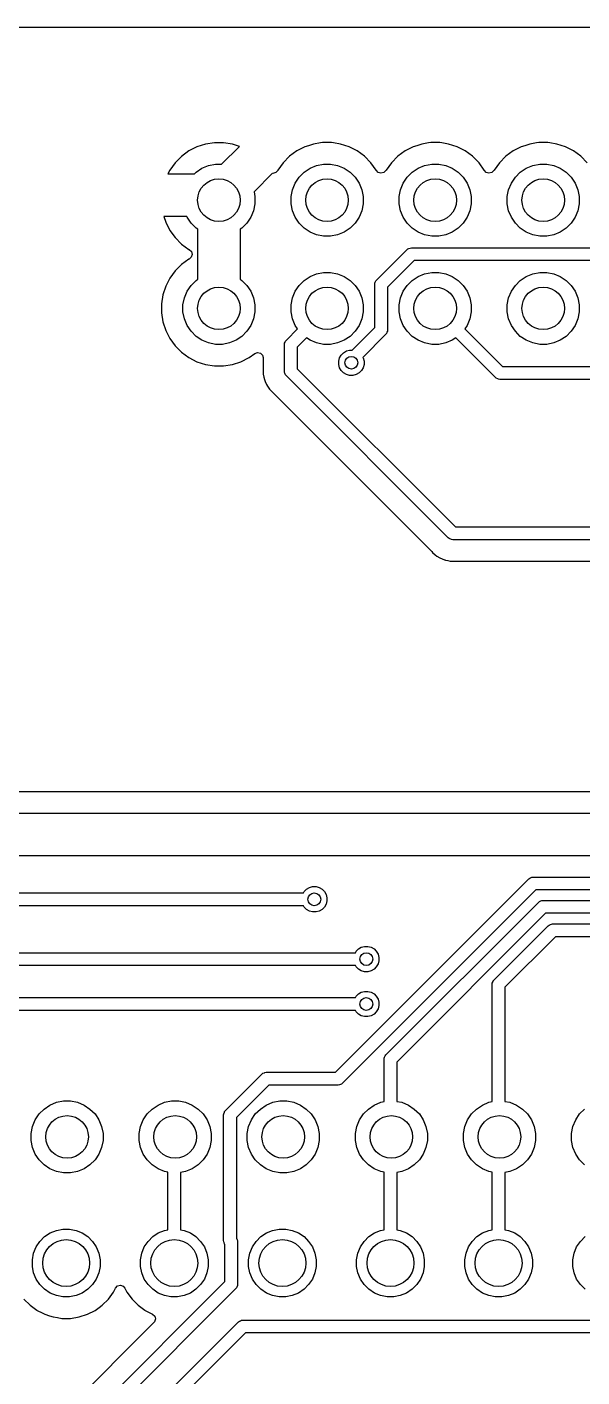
# Model space of a CAD drawing. Extents: x 4.41 to 8.11, y -5.15 to -2.23.
# Drawn here: x 5.739 to 6.252, y -3.482 to -2.234 of the extents above; entities that cross this region are included whole.
import ezdxf

# ---------------------------------------------------------------- set-up
doc = ezdxf.new("R2010")
doc.units = 0
doc.header["$MEASUREMENT"] = 0
doc.layers.add('BLACK', color=7, linetype='CONTINUOUS')

msp = doc.modelspace()

# ---------------------------------------------------------------- linework, layer by layer
at = {"layer": 'BLACK', "linetype": 'CONTINUOUS'}
for p, q in [((4.4193, -2.2336), (8.1083, -2.2336)), ((5.8957, -2.3444), (5.8883, -2.3482)), ((5.9037, -2.3419), (5.8957, -2.3444)), ((5.912, -2.3406), (5.9037, -2.3419)), ((5.9037, -2.3419), (5.9037, -2.3419)), ((5.9203, -2.3406), (5.912, -2.3406)), ((5.9185, -2.3604), (5.935, -2.3439)), ((5.9286, -2.3419), (5.9203, -2.3406)), ((5.935, -2.3439), (5.9286, -2.3419)), ((5.9957, -2.3444), (5.9883, -2.3482)), ((5.9991, -2.3433), (5.9957, -2.3444)), ((6.0037, -2.3418), (5.9991, -2.3433)), ((6.01, -2.3408), (6.0037, -2.3418)), ((6.0037, -2.3418), (6.0037, -2.3418)), ((6.012, -2.3405), (6.01, -2.3408)), ((6.0203, -2.3405), (6.012, -2.3405)), ((6.0222, -2.3408), (6.0203, -2.3405)), ((6.0286, -2.3418), (6.0222, -2.3408)), ((6.0366, -2.3444), (6.0286, -2.3418)), ((6.0286, -2.3418), (6.0286, -2.3418)), ((6.0286, -2.3418), (6.0286, -2.3418)), ((6.044, -2.3482), (6.0366, -2.3444)), ((6.0366, -2.3444), (6.0366, -2.3444)), ((6.0366, -2.3444), (6.0366, -2.3444)), ((6.0957, -2.3444), (6.0883, -2.3482)), ((6.0991, -2.3433), (6.0957, -2.3444)), ((6.1037, -2.3418), (6.0991, -2.3433)), ((6.11, -2.3408), (6.1037, -2.3418)), ((6.1037, -2.3418), (6.1037, -2.3418)), ((6.112, -2.3405), (6.11, -2.3408)), ((6.1203, -2.3405), (6.112, -2.3405)), ((6.1222, -2.3408), (6.1203, -2.3405)), ((6.1286, -2.3418), (6.1222, -2.3408)), ((6.1366, -2.3444), (6.1286, -2.3418)), ((6.1286, -2.3418), (6.1286, -2.3418)), ((6.1286, -2.3418), (6.1286, -2.3418)), ((6.144, -2.3482), (6.1366, -2.3444)), ((6.1366, -2.3444), (6.1366, -2.3444)), ((6.1366, -2.3444), (6.1366, -2.3444)), ((6.1957, -2.3444), (6.1883, -2.3482)), ((6.1991, -2.3433), (6.1957, -2.3444)), ((6.2037, -2.3418), (6.1991, -2.3433)), ((6.21, -2.3408), (6.2037, -2.3418)), ((6.2037, -2.3418), (6.2037, -2.3418)), ((6.212, -2.3405), (6.21, -2.3408)), ((6.2203, -2.3405), (6.212, -2.3405)), ((6.2222, -2.3408), (6.2203, -2.3405)), ((6.2286, -2.3418), (6.2222, -2.3408)), ((6.2366, -2.3444), (6.2286, -2.3418)), ((6.2286, -2.3418), (6.2286, -2.3418)), ((6.2286, -2.3418), (6.2286, -2.3418)), ((6.244, -2.3482), (6.2366, -2.3444)), ((6.2366, -2.3444), (6.2366, -2.3444)), ((6.2366, -2.3444), (6.2366, -2.3444)), ((5.8756, -2.3591), (5.8707, -2.3658)), ((5.8815, -2.3532), (5.8756, -2.3591)), ((5.8756, -2.3591), (5.8756, -2.3591)), ((5.8883, -2.3482), (5.8815, -2.3532)), ((5.8815, -2.3532), (5.8815, -2.3532)), ((5.9756, -2.3591), (5.9707, -2.3658)), ((5.9815, -2.3531), (5.9756, -2.3591)), ((5.9883, -2.3482), (5.9815, -2.3531)), ((6.0508, -2.3531), (6.044, -2.3482)), ((6.0567, -2.3591), (6.0508, -2.3531)), ((6.0616, -2.3658), (6.0567, -2.3591)), ((6.0756, -2.3591), (6.0707, -2.3658)), ((6.0815, -2.3531), (6.0756, -2.3591)), ((6.0883, -2.3482), (6.0815, -2.3531)), ((6.1508, -2.3531), (6.144, -2.3482)), ((6.1567, -2.3591), (6.1508, -2.3531)), ((6.1616, -2.3658), (6.1567, -2.3591)), ((6.1756, -2.3591), (6.1707, -2.3658)), ((6.1815, -2.3531), (6.1756, -2.3591)), ((6.1883, -2.3482), (6.1815, -2.3531)), ((6.2508, -2.3531), (6.244, -2.3482)), ((6.2567, -2.3591), (6.2508, -2.3531)), ((5.8707, -2.3658), (5.8689, -2.3693)), ((5.8689, -2.3693), (5.8935, -2.3693)), ((5.8935, -2.3693), (5.8949, -2.3678)), ((5.8949, -2.3678), (5.9004, -2.3642)), ((5.9004, -2.3642), (5.9064, -2.3617)), ((5.9064, -2.3617), (5.9129, -2.3604)), ((5.9129, -2.3604), (5.9185, -2.3604)), ((5.9658, -2.3688), (5.9486, -2.386)), ((5.9659, -2.3689), (5.9658, -2.3688)), ((5.9686, -2.3682), (5.9659, -2.3689)), ((5.9705, -2.3662), (5.9686, -2.3682)), ((5.9707, -2.3658), (5.9705, -2.3662)), ((5.9903, -2.3725), (5.9949, -2.3678)), ((5.9949, -2.3678), (6.0004, -2.3642)), ((6.0004, -2.3642), (6.0064, -2.3617)), ((6.0064, -2.3617), (6.0129, -2.3604)), ((6.0129, -2.3604), (6.0194, -2.3604)), ((6.0194, -2.3604), (6.0259, -2.3617)), ((6.0259, -2.3617), (6.0319, -2.3642)), ((6.0319, -2.3642), (6.0374, -2.3678)), ((6.0374, -2.3678), (6.042, -2.3725)), ((6.0618, -2.3662), (6.0616, -2.3658)), ((6.0633, -2.368), (6.0618, -2.3662)), ((6.0659, -2.3688), (6.0633, -2.368)), ((6.0686, -2.3682), (6.0659, -2.3688)), ((6.0705, -2.3662), (6.0686, -2.3682)), ((6.0707, -2.3658), (6.0705, -2.3662)), ((6.0903, -2.3725), (6.0949, -2.3678)), ((6.0949, -2.3678), (6.1004, -2.3642)), ((6.1004, -2.3642), (6.1064, -2.3617)), ((6.1064, -2.3617), (6.1129, -2.3604)), ((6.1129, -2.3604), (6.1194, -2.3604)), ((6.1194, -2.3604), (6.1259, -2.3617)), ((6.1259, -2.3617), (6.1319, -2.3642)), ((6.1319, -2.3642), (6.1374, -2.3678)), ((6.1374, -2.3678), (6.142, -2.3725)), ((6.1618, -2.3662), (6.1616, -2.3658)), ((6.1633, -2.368), (6.1618, -2.3662)), ((6.1659, -2.3688), (6.1633, -2.368)), ((6.1686, -2.3682), (6.1659, -2.3688)), ((6.1705, -2.3662), (6.1686, -2.3682)), ((6.1707, -2.3658), (6.1705, -2.3662)), ((6.1903, -2.3725), (6.1949, -2.3678)), ((6.1949, -2.3678), (6.2004, -2.3642)), ((6.2004, -2.3642), (6.2064, -2.3617)), ((6.2064, -2.3617), (6.2129, -2.3604)), ((6.2129, -2.3604), (6.2194, -2.3604)), ((6.2194, -2.3604), (6.2259, -2.3617)), ((6.2259, -2.3617), (6.2319, -2.3642)), ((6.2319, -2.3642), (6.2374, -2.3678)), ((6.2374, -2.3678), (6.242, -2.3725)), ((5.9828, -2.3904), (5.9841, -2.384)), ((5.9841, -2.384), (5.9866, -2.3779)), ((5.9866, -2.3779), (5.9903, -2.3725)), ((6.042, -2.3725), (6.0457, -2.3779)), ((6.0457, -2.3779), (6.0482, -2.384)), ((6.0482, -2.384), (6.0494, -2.3904)), ((6.0828, -2.3904), (6.0841, -2.384)), ((6.0841, -2.384), (6.0866, -2.3779)), ((6.0866, -2.3779), (6.0903, -2.3725)), ((6.142, -2.3725), (6.1457, -2.3779)), ((6.1457, -2.3779), (6.1482, -2.384)), ((6.1482, -2.384), (6.1494, -2.3904)), ((6.1828, -2.3904), (6.1841, -2.384)), ((6.1841, -2.384), (6.1866, -2.3779)), ((6.1866, -2.3779), (6.1903, -2.3725)), ((6.242, -2.3725), (6.2457, -2.3779)), ((6.2457, -2.3779), (6.2482, -2.384)), ((6.2482, -2.384), (6.2494, -2.3904)), ((5.9486, -2.386), (5.9494, -2.3904)), ((5.9494, -2.3904), (5.9494, -2.397)), ((5.9828, -2.397), (5.9828, -2.3904)), ((6.0494, -2.3904), (6.0494, -2.397)), ((6.0828, -2.397), (6.0828, -2.3904)), ((6.1494, -2.3904), (6.1494, -2.397)), ((6.1828, -2.397), (6.1828, -2.3904)), ((6.2494, -2.3904), (6.2494, -2.397)), ((5.8863, -2.4087), (5.8651, -2.4087)), ((5.8651, -2.4087), (5.8669, -2.4141)), ((5.8866, -2.4095), (5.8863, -2.4087)), ((5.9482, -2.4034), (5.9457, -2.4095)), ((5.9494, -2.397), (5.9482, -2.4034)), ((5.9841, -2.4034), (5.9828, -2.397)), ((5.9866, -2.4095), (5.9841, -2.4034)), ((6.0482, -2.4034), (6.0457, -2.4095)), ((6.0494, -2.397), (6.0482, -2.4034)), ((6.0841, -2.4034), (6.0828, -2.397)), ((6.0866, -2.4095), (6.0841, -2.4034)), ((6.1482, -2.4034), (6.1457, -2.4095)), ((6.1494, -2.397), (6.1482, -2.4034)), ((6.1841, -2.4034), (6.1828, -2.397)), ((6.1866, -2.4095), (6.1841, -2.4034)), ((6.2482, -2.4034), (6.2457, -2.4095)), ((6.2494, -2.397), (6.2482, -2.4034)), ((5.8669, -2.4141), (5.8707, -2.4216)), ((5.8903, -2.4149), (5.8866, -2.4095)), ((5.8949, -2.4196), (5.8903, -2.4149)), ((5.8965, -2.4206), (5.8949, -2.4196)), ((5.8965, -2.4668), (5.8965, -2.4206)), ((5.9374, -2.4196), (5.9358, -2.4206)), ((5.9358, -2.4206), (5.9358, -2.4668)), ((5.942, -2.4149), (5.9374, -2.4196)), ((5.9457, -2.4095), (5.942, -2.4149)), ((5.9903, -2.4149), (5.9866, -2.4095)), ((5.9949, -2.4196), (5.9903, -2.4149)), ((6.0004, -2.4232), (5.9949, -2.4196)), ((6.0374, -2.4196), (6.0319, -2.4232)), ((6.042, -2.4149), (6.0374, -2.4196)), ((6.0457, -2.4095), (6.042, -2.4149)), ((6.0903, -2.4149), (6.0866, -2.4095)), ((6.0949, -2.4196), (6.0903, -2.4149)), ((6.1004, -2.4232), (6.0949, -2.4196)), ((6.1374, -2.4196), (6.1319, -2.4232)), ((6.142, -2.4149), (6.1374, -2.4196)), ((6.1457, -2.4095), (6.142, -2.4149)), ((6.1903, -2.4149), (6.1866, -2.4095)), ((6.1949, -2.4196), (6.1903, -2.4149)), ((6.2004, -2.4232), (6.1949, -2.4196)), ((6.2374, -2.4196), (6.2319, -2.4232)), ((6.242, -2.4149), (6.2374, -2.4196)), ((6.2457, -2.4095), (6.242, -2.4149)), ((5.8707, -2.4216), (5.8756, -2.4283)), ((5.8756, -2.4283), (5.8756, -2.4283)), ((5.8756, -2.4283), (5.8815, -2.4342)), ((6.0064, -2.4257), (6.0004, -2.4232)), ((6.0129, -2.427), (6.0064, -2.4257)), ((6.0194, -2.427), (6.0129, -2.427)), ((6.0259, -2.4257), (6.0194, -2.427)), ((6.0319, -2.4232), (6.0259, -2.4257)), ((6.1064, -2.4257), (6.1004, -2.4232)), ((6.1129, -2.427), (6.1064, -2.4257)), ((6.1194, -2.427), (6.1129, -2.427)), ((6.1259, -2.4257), (6.1194, -2.427)), ((6.1319, -2.4232), (6.1259, -2.4257)), ((6.2064, -2.4257), (6.2004, -2.4232)), ((6.2129, -2.427), (6.2064, -2.4257)), ((6.2194, -2.427), (6.2129, -2.427)), ((6.2259, -2.4257), (6.2194, -2.427)), ((6.2319, -2.4232), (6.2259, -2.4257)), ((5.8815, -2.4342), (5.8815, -2.4342)), ((5.8815, -2.4342), (5.8883, -2.4392)), ((5.8883, -2.4392), (5.8887, -2.4394)), ((5.8887, -2.4394), (5.8907, -2.4412)), ((5.8904, -2.4465), (5.8887, -2.4481)), ((5.8913, -2.4439), (5.8904, -2.4465)), ((5.8907, -2.4412), (5.8913, -2.4439)), ((6.062, -2.4675), (6.09, -2.4395)), ((6.09, -2.4395), (6.0909, -2.4388)), ((6.0909, -2.4388), (6.0919, -2.4384)), ((6.0909, -2.4388), (6.0909, -2.4388)), ((6.0909, -2.4388), (6.0909, -2.4388)), ((6.0919, -2.4384), (6.093, -2.4379)), ((6.093, -2.4379), (6.0941, -2.4378)), ((6.093, -2.4379), (6.093, -2.4379)), ((6.093, -2.4379), (6.093, -2.4379)), ((6.0941, -2.4378), (6.4637, -2.4378)), ((5.8815, -2.4532), (5.8756, -2.4591)), ((5.8883, -2.4482), (5.8815, -2.4532)), ((5.8815, -2.4532), (5.8815, -2.4532)), ((5.8887, -2.4481), (5.8883, -2.4482)), ((6.0966, -2.4496), (6.072, -2.4741)), ((6.4661, -2.4496), (6.0966, -2.4496)), ((5.8707, -2.4658), (5.8669, -2.4733)), ((5.8756, -2.4591), (5.8707, -2.4658)), ((5.8756, -2.4591), (5.8756, -2.4591)), ((5.8903, -2.4725), (5.8949, -2.4678)), ((5.8949, -2.4678), (5.8965, -2.4668)), ((5.9358, -2.4668), (5.9374, -2.4678)), ((5.9374, -2.4678), (5.942, -2.4725)), ((5.9903, -2.4725), (5.9949, -2.4678)), ((5.9949, -2.4678), (6.0004, -2.4642)), ((6.0004, -2.4642), (6.0064, -2.4617)), ((6.0064, -2.4617), (6.0129, -2.4604)), ((6.0129, -2.4604), (6.0194, -2.4604)), ((6.0194, -2.4604), (6.0259, -2.4617)), ((6.0259, -2.4617), (6.0319, -2.4642)), ((6.0319, -2.4642), (6.0374, -2.4678)), ((6.0374, -2.4678), (6.042, -2.4725)), ((6.0602, -2.4717), (6.0603, -2.4705)), ((6.0603, -2.4705), (6.0607, -2.4696)), ((6.0603, -2.4705), (6.0603, -2.4705)), ((6.0603, -2.4705), (6.0603, -2.4705)), ((6.0603, -2.4705), (6.0603, -2.4705)), ((6.0607, -2.4696), (6.0612, -2.4684)), ((6.0612, -2.4684), (6.062, -2.4675)), ((6.0903, -2.4725), (6.0949, -2.4678)), ((6.0949, -2.4678), (6.1004, -2.4642)), ((6.1004, -2.4642), (6.1064, -2.4617)), ((6.1064, -2.4617), (6.1129, -2.4604)), ((6.1129, -2.4604), (6.1194, -2.4604)), ((6.1194, -2.4604), (6.1259, -2.4617)), ((6.1259, -2.4617), (6.1319, -2.4642)), ((6.1319, -2.4642), (6.1374, -2.4678)), ((6.1374, -2.4678), (6.142, -2.4725)), ((6.1903, -2.4725), (6.1949, -2.4678)), ((6.1949, -2.4678), (6.2004, -2.4642)), ((6.2004, -2.4642), (6.2064, -2.4617)), ((6.2064, -2.4617), (6.2129, -2.4604)), ((6.2129, -2.4604), (6.2194, -2.4604)), ((6.2194, -2.4604), (6.2259, -2.4617)), ((6.2259, -2.4617), (6.2319, -2.4642)), ((6.2319, -2.4642), (6.2374, -2.4678)), ((6.2374, -2.4678), (6.242, -2.4725)), ((5.8643, -2.4813), (5.863, -2.4895)), ((5.8669, -2.4733), (5.8643, -2.4813)), ((5.8643, -2.4813), (5.8643, -2.4813)), ((5.8841, -2.484), (5.8866, -2.4779)), ((5.8866, -2.4779), (5.8903, -2.4725)), ((5.942, -2.4725), (5.9457, -2.4779)), ((5.9457, -2.4779), (5.9482, -2.484)), ((5.9841, -2.484), (5.9866, -2.4779)), ((5.9866, -2.4779), (5.9903, -2.4725)), ((6.042, -2.4725), (6.0457, -2.4779)), ((6.0457, -2.4779), (6.0482, -2.484)), ((6.0602, -2.5113), (6.0602, -2.4717)), ((6.072, -2.4741), (6.072, -2.5137)), ((6.0841, -2.484), (6.0866, -2.4779)), ((6.0866, -2.4779), (6.0903, -2.4725)), ((6.142, -2.4725), (6.1457, -2.4779)), ((6.1457, -2.4779), (6.1482, -2.484)), ((6.1841, -2.484), (6.1866, -2.4779)), ((6.1866, -2.4779), (6.1903, -2.4725)), ((6.242, -2.4725), (6.2457, -2.4779)), ((6.2457, -2.4779), (6.2482, -2.484)), ((5.863, -2.4895), (5.863, -2.4979)), ((5.8828, -2.4904), (5.8841, -2.484)), ((5.8828, -2.497), (5.8828, -2.4904)), ((5.9482, -2.484), (5.9494, -2.4904)), ((5.9494, -2.4904), (5.9494, -2.497)), ((5.9828, -2.4904), (5.9841, -2.484)), ((5.9828, -2.497), (5.9828, -2.4904)), ((6.0482, -2.484), (6.0494, -2.4904)), ((6.0494, -2.4904), (6.0494, -2.497)), ((6.0828, -2.4904), (6.0841, -2.484)), ((6.0828, -2.497), (6.0828, -2.4904)), ((6.1482, -2.484), (6.1494, -2.4904)), ((6.1494, -2.4904), (6.1494, -2.497)), ((6.1828, -2.4904), (6.1841, -2.484)), ((6.1828, -2.497), (6.1828, -2.4904)), ((6.2482, -2.484), (6.2494, -2.4904)), ((6.2494, -2.4904), (6.2494, -2.497)), ((5.863, -2.4979), (5.8643, -2.5061)), ((5.8643, -2.5061), (5.8643, -2.5061)), ((5.8643, -2.5061), (5.8669, -2.5141)), ((5.8841, -2.5034), (5.8828, -2.497)), ((5.8866, -2.5095), (5.8841, -2.5034)), ((5.9482, -2.5034), (5.9457, -2.5095)), ((5.9494, -2.497), (5.9482, -2.5034)), ((5.9841, -2.5034), (5.9828, -2.497)), ((5.9866, -2.5095), (5.9841, -2.5034)), ((6.0482, -2.5034), (6.0457, -2.5095)), ((6.0494, -2.497), (6.0482, -2.5034)), ((6.0841, -2.5034), (6.0828, -2.497)), ((6.0866, -2.5095), (6.0841, -2.5034)), ((6.1482, -2.5034), (6.1457, -2.5095)), ((6.1494, -2.497), (6.1482, -2.5034)), ((6.1841, -2.5034), (6.1828, -2.497)), ((6.1866, -2.5095), (6.1841, -2.5034)), ((6.2482, -2.5034), (6.2457, -2.5095)), ((6.2494, -2.497), (6.2482, -2.5034)), ((5.8669, -2.5141), (5.8707, -2.5216)), ((5.8903, -2.5149), (5.8866, -2.5095)), ((5.8949, -2.5196), (5.8903, -2.5149)), ((5.9004, -2.5232), (5.8949, -2.5196)), ((5.9374, -2.5196), (5.9319, -2.5232)), ((5.942, -2.5149), (5.9374, -2.5196)), ((5.9457, -2.5095), (5.942, -2.5149)), ((5.9785, -2.523), (5.9888, -2.5127)), ((5.9888, -2.5127), (5.9866, -2.5095)), ((5.9971, -2.5211), (5.9886, -2.5296)), ((6.0004, -2.5232), (5.9971, -2.5211)), ((6.0374, -2.5196), (6.0319, -2.5232)), ((6.042, -2.5149), (6.0374, -2.5196)), ((6.0392, -2.5323), (6.0602, -2.5113)), ((6.0457, -2.5095), (6.042, -2.5149)), ((6.0703, -2.5179), (6.0492, -2.539)), ((6.0711, -2.517), (6.0703, -2.5179)), ((6.0715, -2.5158), (6.0711, -2.517)), ((6.0719, -2.5149), (6.0715, -2.5158)), ((6.072, -2.5137), (6.0719, -2.5149)), ((6.0719, -2.5149), (6.0719, -2.5149)), ((6.0719, -2.5149), (6.0719, -2.5149)), ((6.0719, -2.5149), (6.0719, -2.5149)), ((6.0903, -2.5149), (6.0866, -2.5095)), ((6.0949, -2.5196), (6.0903, -2.5149)), ((6.1004, -2.5232), (6.0949, -2.5196)), ((6.1351, -2.5211), (6.1319, -2.5232)), ((6.1718, -2.5577), (6.1351, -2.5211)), ((6.1457, -2.5095), (6.1435, -2.5127)), ((6.1435, -2.5127), (6.1784, -2.5476)), ((6.1903, -2.5149), (6.1866, -2.5095)), ((6.1949, -2.5196), (6.1903, -2.5149)), ((6.2004, -2.5232), (6.1949, -2.5196)), ((6.2374, -2.5196), (6.2319, -2.5232)), ((6.242, -2.5149), (6.2374, -2.5196)), ((6.2457, -2.5095), (6.242, -2.5149)), ((5.8707, -2.5216), (5.8756, -2.5283)), ((5.8756, -2.5283), (5.8756, -2.5283)), ((5.8756, -2.5283), (5.8815, -2.5342)), ((5.9064, -2.5257), (5.9004, -2.5232)), ((5.9129, -2.527), (5.9064, -2.5257)), ((5.9194, -2.527), (5.9129, -2.527)), ((5.9259, -2.5257), (5.9194, -2.527)), ((5.9319, -2.5232), (5.9259, -2.5257)), ((5.9768, -2.5272), (5.9769, -2.526)), ((5.9768, -2.552), (5.9768, -2.5272)), ((5.9769, -2.526), (5.9773, -2.525)), ((5.9773, -2.525), (5.9778, -2.5239)), ((5.9778, -2.5239), (5.9785, -2.523)), ((5.9886, -2.5296), (5.9886, -2.5495)), ((6.0064, -2.5257), (6.0004, -2.5232)), ((6.0129, -2.527), (6.0064, -2.5257)), ((6.0194, -2.527), (6.0129, -2.527)), ((6.0259, -2.5257), (6.0194, -2.527)), ((6.0319, -2.5232), (6.0259, -2.5257)), ((6.0314, -2.5347), (6.0341, -2.5331)), ((6.0341, -2.5331), (6.037, -2.5323)), ((6.037, -2.5323), (6.0392, -2.5323)), ((6.1064, -2.5257), (6.1004, -2.5232)), ((6.1129, -2.527), (6.1064, -2.5257)), ((6.1194, -2.527), (6.1129, -2.527)), ((6.1259, -2.5257), (6.1194, -2.527)), ((6.1319, -2.5232), (6.1259, -2.5257)), ((6.2064, -2.5257), (6.2004, -2.5232)), ((6.2129, -2.527), (6.2064, -2.5257)), ((6.2194, -2.527), (6.2129, -2.527)), ((6.2259, -2.5257), (6.2194, -2.527)), ((6.2319, -2.5232), (6.2259, -2.5257)), ((5.8815, -2.5342), (5.8815, -2.5342)), ((5.8815, -2.5342), (5.8883, -2.5392)), ((5.8883, -2.5392), (5.8957, -2.543)), ((5.8957, -2.543), (5.9037, -2.5455)), ((5.9037, -2.5455), (5.912, -2.5469)), ((5.9203, -2.5469), (5.9286, -2.5455)), ((5.9286, -2.5455), (5.9365, -2.543)), ((5.9286, -2.5455), (5.9286, -2.5455)), ((5.9365, -2.543), (5.944, -2.5392)), ((5.944, -2.5392), (5.9493, -2.5353)), ((5.9493, -2.5353), (5.9519, -2.5344)), ((5.9519, -2.5344), (5.9546, -2.535)), ((5.9546, -2.535), (5.9565, -2.537)), ((5.9565, -2.537), (5.9571, -2.5392)), ((5.9571, -2.5392), (5.9571, -2.5528)), ((6.0269, -2.5425), (6.0277, -2.5395)), ((6.0269, -2.5456), (6.0269, -2.5425)), ((6.0277, -2.5486), (6.0269, -2.5456)), ((6.0277, -2.5395), (6.0292, -2.5369)), ((6.0292, -2.5369), (6.0314, -2.5347)), ((6.0492, -2.539), (6.0495, -2.5395)), ((6.0495, -2.5395), (6.0503, -2.5425)), ((6.0503, -2.5456), (6.0495, -2.5486)), ((6.0503, -2.5425), (6.0503, -2.5456)), ((5.912, -2.5469), (5.9203, -2.5469)), ((5.9571, -2.5528), (5.9571, -2.5545)), ((5.9571, -2.5545), (5.9571, -2.5545)), ((5.9571, -2.5545), (5.9571, -2.5545)), ((5.9571, -2.5545), (5.9571, -2.5545)), ((5.9571, -2.5545), (5.9571, -2.5545)), ((5.9571, -2.5545), (5.9576, -2.5574)), ((5.9576, -2.5574), (5.9576, -2.5574)), ((5.9576, -2.5574), (5.9576, -2.5574)), ((5.9576, -2.5574), (5.9581, -2.5594)), ((5.9769, -2.5531), (5.9768, -2.552)), ((5.9771, -2.5536), (5.9769, -2.5531)), ((5.9769, -2.5531), (5.9769, -2.5531)), ((5.9769, -2.5531), (5.9769, -2.5531)), ((5.9769, -2.5531), (5.9769, -2.5531)), ((5.9778, -2.5552), (5.9771, -2.5536)), ((5.9785, -2.5561), (5.9778, -2.5552)), ((6.1282, -2.7059), (5.9785, -2.5561)), ((5.9886, -2.5495), (6.1348, -2.6958)), ((6.0292, -2.5512), (6.0277, -2.5486)), ((6.0314, -2.5534), (6.0292, -2.5512)), ((6.0341, -2.555), (6.0314, -2.5534)), ((6.037, -2.5558), (6.0341, -2.555)), ((6.0401, -2.5558), (6.037, -2.5558)), ((6.0431, -2.555), (6.0401, -2.5558)), ((6.0458, -2.5534), (6.0431, -2.555)), ((6.048, -2.5512), (6.0458, -2.5534)), ((6.0495, -2.5486), (6.048, -2.5512)), ((6.1727, -2.5584), (6.1718, -2.5577)), ((6.1742, -2.559), (6.1727, -2.5584)), ((6.1784, -2.5476), (6.3216, -2.5476)), ((5.9581, -2.5594), (5.9581, -2.5594)), ((5.9581, -2.5594), (5.9581, -2.5594)), ((5.9581, -2.5594), (5.9588, -2.5612)), ((5.9588, -2.5612), (5.96, -2.5641)), ((5.96, -2.5641), (5.96, -2.5641)), ((5.96, -2.5641), (5.96, -2.5641)), ((5.96, -2.5641), (5.961, -2.5656)), ((5.961, -2.5656), (5.961, -2.5657)), ((5.961, -2.5657), (5.961, -2.5657)), ((5.961, -2.5657), (5.9628, -2.5683)), ((5.9628, -2.5683), (5.9642, -2.5697)), ((5.9642, -2.5697), (5.9642, -2.5697)), ((5.9642, -2.5697), (5.9642, -2.5697)), ((5.9642, -2.5697), (6.1123, -2.7178)), ((6.1748, -2.5593), (6.1742, -2.559)), ((6.1759, -2.5594), (6.1748, -2.5593)), ((6.3192, -2.5594), (6.1759, -2.5594)), ((6.1348, -2.6958), (6.4304, -2.6958)), ((6.1291, -2.7066), (6.1282, -2.7059)), ((6.1312, -2.7075), (6.1291, -2.7066)), ((6.1291, -2.7066), (6.1291, -2.7066)), ((6.1291, -2.7066), (6.1291, -2.7066)), ((6.1324, -2.7076), (6.1312, -2.7075)), ((6.428, -2.7076), (6.1324, -2.7076)), ((6.1123, -2.7178), (6.1123, -2.7178)), ((6.1123, -2.7178), (6.1125, -2.718)), ((6.1125, -2.718), (6.1125, -2.718)), ((6.1125, -2.718), (6.1131, -2.7186)), ((6.1131, -2.7186), (6.1138, -2.7193)), ((6.1138, -2.7193), (6.1138, -2.7193)), ((6.1138, -2.7193), (6.1161, -2.7216)), ((6.1161, -2.7216), (6.1161, -2.7216)), ((6.1161, -2.7216), (6.1161, -2.7216)), ((6.1161, -2.7216), (6.1161, -2.7216)), ((6.1161, -2.7216), (6.1161, -2.7216)), ((6.1161, -2.7216), (6.1161, -2.7216)), ((6.1161, -2.7216), (6.1161, -2.7216)), ((6.1161, -2.7216), (6.1177, -2.7227)), ((6.1177, -2.7227), (6.1203, -2.7244)), ((6.1203, -2.7244), (6.1203, -2.7244)), ((6.1203, -2.7244), (6.1203, -2.7244)), ((6.1203, -2.7244), (6.1203, -2.7244)), ((6.1203, -2.7244), (6.1226, -2.7254)), ((6.1226, -2.7254), (6.1247, -2.7262)), ((6.1247, -2.7262), (6.1249, -2.7263)), ((6.1249, -2.7263), (6.1249, -2.7263)), ((6.1249, -2.7263), (6.1249, -2.7263)), ((6.1249, -2.7263), (6.1249, -2.7263)), ((6.1249, -2.7263), (6.1249, -2.7263)), ((6.1249, -2.7263), (6.125, -2.7263)), ((6.125, -2.7263), (6.1251, -2.7263)), ((6.1251, -2.7263), (6.1258, -2.7265)), ((6.1258, -2.7265), (6.1277, -2.7269)), ((6.1277, -2.7269), (6.1299, -2.7273)), ((6.1299, -2.7273), (6.1299, -2.7273)), ((6.1299, -2.7273), (6.1299, -2.7273)), ((6.1299, -2.7273), (6.1299, -2.7273)), ((6.1299, -2.7273), (6.1332, -2.7273)), ((6.1332, -2.7273), (6.1349, -2.7273)), ((6.1349, -2.7273), (6.1349, -2.7273)), ((6.1349, -2.7273), (6.4178, -2.7273)), ((6.5323, -2.9407), (5.5654, -2.9407)), ((5.4523, -2.9604), (6.5425, -2.9604)), ((6.5506, -2.9998), (5.4605, -2.9998)), ((6.2027, -3.0212), (6.2036, -3.0205)), ((6.2036, -3.0205), (6.2048, -3.02)), ((6.2048, -3.02), (6.2057, -3.0196)), ((6.2057, -3.0196), (6.2069, -3.0195)), ((6.2069, -3.0195), (6.6745, -3.0195)), ((5.9942, -3.0342), (5.995, -3.0329)), ((5.995, -3.0329), (5.9971, -3.0307)), ((5.9971, -3.0307), (5.9998, -3.0292)), ((5.9998, -3.0292), (6.0028, -3.0284)), ((6.0028, -3.0284), (6.0059, -3.0284)), ((6.0059, -3.0284), (6.0089, -3.0292)), ((6.0089, -3.0292), (6.0115, -3.0307)), ((6.0115, -3.0307), (6.0137, -3.0329)), ((6.0137, -3.0329), (6.0152, -3.0356)), ((6.0239, -3.2), (6.2027, -3.0212)), ((6.2093, -3.0313), (6.0305, -3.2101)), ((6.6769, -3.0313), (6.2093, -3.0313)), ((5.519, -3.0342), (5.9942, -3.0342)), ((6.0152, -3.0446), (6.0137, -3.0473)), ((6.0152, -3.0356), (6.016, -3.0386)), ((6.016, -3.0416), (6.0152, -3.0446)), ((6.016, -3.0386), (6.016, -3.0416)), ((6.0706, -3.184), (6.2117, -3.0429)), ((6.2117, -3.0429), (6.2126, -3.0422)), ((6.2126, -3.0422), (6.2139, -3.0416)), ((6.2139, -3.0416), (6.2147, -3.0413)), ((6.2147, -3.0413), (6.2159, -3.0412)), ((6.2159, -3.0412), (6.6835, -3.0412)), ((5.9942, -3.046), (5.5214, -3.046)), ((5.995, -3.0473), (5.9942, -3.046)), ((5.9971, -3.0495), (5.995, -3.0473)), ((5.9998, -3.051), (5.9971, -3.0495)), ((6.0028, -3.0518), (5.9998, -3.051)), ((6.0059, -3.0518), (6.0028, -3.0518)), ((6.0089, -3.051), (6.0059, -3.0518)), ((6.0115, -3.0495), (6.0089, -3.051)), ((6.0137, -3.0473), (6.0115, -3.0495)), ((6.2183, -3.053), (6.0807, -3.1906)), ((6.6859, -3.053), (6.2183, -3.053)), ((6.1706, -3.1147), (6.2206, -3.0647)), ((6.2206, -3.0647), (6.2215, -3.0639)), ((6.2215, -3.0639), (6.2228, -3.0634)), ((6.2228, -3.0634), (6.2237, -3.063)), ((6.2237, -3.063), (6.2248, -3.0629)), ((6.2248, -3.0629), (6.6925, -3.0629)), ((6.2273, -3.0747), (6.1807, -3.1213)), ((6.6949, -3.0747), (6.2273, -3.0747)), ((5.5401, -3.0895), (6.0423, -3.0895)), ((6.0423, -3.0895), (6.043, -3.0882)), ((6.043, -3.0882), (6.0452, -3.086)), ((6.0452, -3.086), (6.0478, -3.0844)), ((6.0478, -3.0844), (6.0508, -3.0836)), ((6.0508, -3.0836), (6.0539, -3.0836)), ((6.0539, -3.0836), (6.0569, -3.0844)), ((6.0569, -3.0844), (6.0596, -3.086)), ((6.0596, -3.086), (6.0617, -3.0882)), ((6.0617, -3.0882), (6.0633, -3.0908)), ((6.0633, -3.0908), (6.0641, -3.0938)), ((6.0641, -3.0938), (6.0641, -3.0969)), ((6.0423, -3.1013), (5.5425, -3.1013)), ((6.043, -3.1025), (6.0423, -3.1013)), ((6.0452, -3.1047), (6.043, -3.1025)), ((6.0478, -3.1063), (6.0452, -3.1047)), ((6.0508, -3.1071), (6.0478, -3.1063)), ((6.0539, -3.1071), (6.0508, -3.1071)), ((6.0569, -3.1063), (6.0539, -3.1071)), ((6.0596, -3.1047), (6.0569, -3.1063)), ((6.0617, -3.1025), (6.0596, -3.1047)), ((6.0633, -3.0999), (6.0617, -3.1025)), ((6.0641, -3.0969), (6.0633, -3.0999)), ((6.1689, -3.1188), (6.169, -3.1177)), ((6.1689, -3.2272), (6.1689, -3.1188)), ((6.169, -3.1177), (6.1697, -3.1161)), ((6.1697, -3.1161), (6.1699, -3.1156)), ((6.1699, -3.1156), (6.1706, -3.1147)), ((5.5442, -3.131), (6.0423, -3.131)), ((6.0423, -3.131), (6.043, -3.1297)), ((6.043, -3.1297), (6.0452, -3.1275)), ((6.0452, -3.1275), (6.0478, -3.126)), ((6.0478, -3.126), (6.0508, -3.1252)), ((6.0508, -3.1252), (6.0539, -3.1252)), ((6.0539, -3.1252), (6.0569, -3.126)), ((6.0569, -3.126), (6.0596, -3.1275)), ((6.0596, -3.1275), (6.0617, -3.1297)), ((6.0617, -3.1297), (6.0633, -3.1324)), ((6.0633, -3.1324), (6.0641, -3.1353)), ((6.1807, -3.1213), (6.1807, -3.2269)), ((6.0423, -3.1428), (5.5467, -3.1428)), ((6.043, -3.1441), (6.0423, -3.1428)), ((6.0452, -3.1462), (6.043, -3.1441)), ((6.0617, -3.1441), (6.0596, -3.1462)), ((6.0633, -3.1414), (6.0617, -3.1441)), ((6.0641, -3.1384), (6.0633, -3.1414)), ((6.0641, -3.1353), (6.0641, -3.1384)), ((6.0478, -3.1478), (6.0452, -3.1462)), ((6.0508, -3.1486), (6.0478, -3.1478)), ((6.0539, -3.1486), (6.0508, -3.1486)), ((6.0569, -3.1478), (6.0539, -3.1486)), ((6.0596, -3.1462), (6.0569, -3.1478)), ((6.0689, -3.1882), (6.069, -3.187)), ((6.0689, -3.2272), (6.0689, -3.1882)), ((6.069, -3.187), (6.0694, -3.1861)), ((6.0694, -3.1861), (6.0699, -3.1849)), ((6.0699, -3.1849), (6.0706, -3.184)), ((6.0807, -3.1906), (6.0807, -3.2269)), ((5.9222, -3.2353), (5.9557, -3.2018)), ((5.9557, -3.2018), (5.9566, -3.201)), ((5.9566, -3.201), (5.9581, -3.2004)), ((5.9581, -3.2004), (5.9587, -3.2002)), ((5.9587, -3.2002), (5.9598, -3.2)), ((5.9598, -3.2), (6.0239, -3.2)), ((5.9623, -3.2119), (5.9322, -3.2419)), ((6.0263, -3.2119), (5.9623, -3.2119)), ((6.0275, -3.2117), (6.0263, -3.2119)), ((6.0284, -3.2114), (6.0275, -3.2117)), ((6.0296, -3.2109), (6.0284, -3.2114)), ((6.0305, -3.2101), (6.0296, -3.2109)), ((5.7544, -3.234), (5.7598, -3.2303)), ((5.7598, -3.2303), (5.7659, -3.2278)), ((5.7659, -3.2278), (5.7723, -3.2265)), ((5.7723, -3.2265), (5.7789, -3.2265)), ((5.7789, -3.2265), (5.7853, -3.2278)), ((5.7853, -3.2278), (5.7914, -3.2303)), ((5.7914, -3.2303), (5.7968, -3.234)), ((5.8544, -3.234), (5.8598, -3.2303)), ((5.8598, -3.2303), (5.8659, -3.2278)), ((5.8659, -3.2278), (5.8723, -3.2265)), ((5.8723, -3.2265), (5.8789, -3.2265)), ((5.8789, -3.2265), (5.8853, -3.2278)), ((5.8853, -3.2278), (5.8914, -3.2303)), ((5.8914, -3.2303), (5.8968, -3.234)), ((5.9544, -3.234), (5.9598, -3.2303)), ((5.9598, -3.2303), (5.9659, -3.2278)), ((5.9659, -3.2278), (5.9723, -3.2265)), ((5.9723, -3.2265), (5.9789, -3.2265)), ((5.9789, -3.2265), (5.9853, -3.2278)), ((5.9853, -3.2278), (5.9914, -3.2303)), ((5.9914, -3.2303), (5.9968, -3.234)), ((6.0544, -3.234), (6.0598, -3.2303)), ((6.0598, -3.2303), (6.0659, -3.2278)), ((6.0659, -3.2278), (6.0689, -3.2272)), ((6.0807, -3.2269), (6.0853, -3.2278)), ((6.0853, -3.2278), (6.0914, -3.2303)), ((6.0914, -3.2303), (6.0968, -3.234)), ((6.1544, -3.234), (6.1598, -3.2303)), ((6.1598, -3.2303), (6.1659, -3.2278)), ((6.1659, -3.2278), (6.1689, -3.2272)), ((6.1807, -3.2269), (6.1853, -3.2278)), ((6.1853, -3.2278), (6.1914, -3.2303)), ((6.1914, -3.2303), (6.1968, -3.234)), ((5.7436, -3.2501), (5.7461, -3.2441)), ((5.7461, -3.2441), (5.7497, -3.2386)), ((5.7497, -3.2386), (5.7544, -3.234)), ((5.7968, -3.234), (5.8015, -3.2386)), ((5.8015, -3.2386), (5.8051, -3.2441)), ((5.8051, -3.2441), (5.8076, -3.2501)), ((5.8436, -3.2501), (5.8461, -3.2441)), ((5.8461, -3.2441), (5.8497, -3.2386)), ((5.8497, -3.2386), (5.8544, -3.234)), ((5.8968, -3.234), (5.9015, -3.2386)), ((5.9015, -3.2386), (5.9051, -3.2441)), ((5.9051, -3.2441), (5.9076, -3.2501)), ((5.9204, -3.2394), (5.9205, -3.2383)), ((5.9204, -3.3556), (5.9204, -3.2394)), ((5.9205, -3.2383), (5.9211, -3.237)), ((5.9211, -3.237), (5.9214, -3.2362)), ((5.9214, -3.2362), (5.9222, -3.2353)), ((5.9322, -3.2419), (5.9322, -3.3533)), ((5.9436, -3.2501), (5.9461, -3.2441)), ((5.9461, -3.2441), (5.9497, -3.2386)), ((5.9497, -3.2386), (5.9544, -3.234)), ((5.9968, -3.234), (6.0015, -3.2386)), ((6.0015, -3.2386), (6.0051, -3.2441)), ((6.0051, -3.2441), (6.0076, -3.2501)), ((6.0436, -3.2501), (6.0461, -3.2441)), ((6.0461, -3.2441), (6.0497, -3.2386)), ((6.0497, -3.2386), (6.0544, -3.234)), ((6.0968, -3.234), (6.1015, -3.2386)), ((6.1015, -3.2386), (6.1051, -3.2441)), ((6.1051, -3.2441), (6.1076, -3.2501)), ((6.1436, -3.2501), (6.1461, -3.2441)), ((6.1461, -3.2441), (6.1497, -3.2386)), ((6.1497, -3.2386), (6.1544, -3.234)), ((6.1968, -3.234), (6.2015, -3.2386)), ((6.2015, -3.2386), (6.2051, -3.2441)), ((6.2051, -3.2441), (6.2076, -3.2501)), ((6.2436, -3.2501), (6.2461, -3.2441)), ((6.2461, -3.2441), (6.2497, -3.2386)), ((6.2497, -3.2386), (6.2544, -3.234)), ((5.7423, -3.2566), (5.7436, -3.2501)), ((5.7423, -3.2631), (5.7423, -3.2566)), ((5.8076, -3.2501), (5.8089, -3.2566)), ((5.8089, -3.2566), (5.8089, -3.2631)), ((5.8423, -3.2566), (5.8436, -3.2501)), ((5.8423, -3.2631), (5.8423, -3.2566)), ((5.9076, -3.2501), (5.9089, -3.2566)), ((5.9089, -3.2566), (5.9089, -3.2631)), ((5.9423, -3.2566), (5.9436, -3.2501)), ((5.9423, -3.2631), (5.9423, -3.2566)), ((6.0076, -3.2501), (6.0089, -3.2566)), ((6.0089, -3.2566), (6.0089, -3.2631)), ((6.0423, -3.2566), (6.0436, -3.2501)), ((6.0423, -3.2631), (6.0423, -3.2566)), ((6.1076, -3.2501), (6.1089, -3.2566)), ((6.1089, -3.2566), (6.1089, -3.2631)), ((6.1423, -3.2566), (6.1436, -3.2501)), ((6.1423, -3.2631), (6.1423, -3.2566)), ((6.2076, -3.2501), (6.2089, -3.2566)), ((6.2089, -3.2566), (6.2089, -3.2631)), ((6.2423, -3.2566), (6.2436, -3.2501)), ((6.2423, -3.2631), (6.2423, -3.2566)), ((5.7436, -3.2696), (5.7423, -3.2631)), ((5.7461, -3.2756), (5.7436, -3.2696)), ((5.8076, -3.2696), (5.8051, -3.2756)), ((5.8089, -3.2631), (5.8076, -3.2696)), ((5.8436, -3.2696), (5.8423, -3.2631)), ((5.8461, -3.2756), (5.8436, -3.2696)), ((5.9076, -3.2696), (5.9051, -3.2756)), ((5.9089, -3.2631), (5.9076, -3.2696)), ((5.9436, -3.2696), (5.9423, -3.2631)), ((5.9461, -3.2756), (5.9436, -3.2696)), ((6.0076, -3.2696), (6.0051, -3.2756)), ((6.0089, -3.2631), (6.0076, -3.2696)), ((6.0436, -3.2696), (6.0423, -3.2631)), ((6.0461, -3.2756), (6.0436, -3.2696)), ((6.1076, -3.2696), (6.1051, -3.2756)), ((6.1089, -3.2631), (6.1076, -3.2696)), ((6.1436, -3.2696), (6.1423, -3.2631)), ((6.1461, -3.2756), (6.1436, -3.2696)), ((6.2076, -3.2696), (6.2051, -3.2756)), ((6.2089, -3.2631), (6.2076, -3.2696)), ((6.2436, -3.2696), (6.2423, -3.2631)), ((6.2461, -3.2756), (6.2436, -3.2696)), ((5.7497, -3.2811), (5.7461, -3.2756)), ((5.7544, -3.2857), (5.7497, -3.2811)), ((5.8015, -3.2811), (5.7968, -3.2857)), ((5.8051, -3.2756), (5.8015, -3.2811)), ((5.8497, -3.2811), (5.8461, -3.2756)), ((5.8544, -3.2857), (5.8497, -3.2811)), ((5.9015, -3.2811), (5.8968, -3.2857)), ((5.9051, -3.2756), (5.9015, -3.2811)), ((5.9497, -3.2811), (5.9461, -3.2756)), ((5.9544, -3.2857), (5.9497, -3.2811)), ((6.0015, -3.2811), (5.9968, -3.2857)), ((6.0051, -3.2756), (6.0015, -3.2811)), ((6.0497, -3.2811), (6.0461, -3.2756)), ((6.0544, -3.2857), (6.0497, -3.2811)), ((6.1015, -3.2811), (6.0968, -3.2857)), ((6.1051, -3.2756), (6.1015, -3.2811)), ((6.1497, -3.2811), (6.1461, -3.2756)), ((6.1544, -3.2857), (6.1497, -3.2811)), ((6.2015, -3.2811), (6.1968, -3.2857)), ((6.2051, -3.2756), (6.2015, -3.2811)), ((6.2497, -3.2811), (6.2461, -3.2756)), ((6.2544, -3.2857), (6.2497, -3.2811)), ((5.7598, -3.2894), (5.7544, -3.2857)), ((5.7659, -3.2919), (5.7598, -3.2894)), ((5.7723, -3.2931), (5.7659, -3.2919)), ((5.7789, -3.2931), (5.7723, -3.2931)), ((5.7853, -3.2919), (5.7789, -3.2931)), ((5.7914, -3.2894), (5.7853, -3.2919)), ((5.7968, -3.2857), (5.7914, -3.2894)), ((5.8598, -3.2894), (5.8544, -3.2857)), ((5.8659, -3.2919), (5.8598, -3.2894)), ((5.8689, -3.2925), (5.8659, -3.2919)), ((5.8689, -3.3456), (5.8689, -3.2925)), ((5.8853, -3.2919), (5.8807, -3.2928)), ((5.8807, -3.2928), (5.8807, -3.3456)), ((5.8914, -3.2894), (5.8853, -3.2919)), ((5.8968, -3.2857), (5.8914, -3.2894)), ((5.9598, -3.2894), (5.9544, -3.2857)), ((5.9659, -3.2919), (5.9598, -3.2894)), ((5.9723, -3.2931), (5.9659, -3.2919)), ((5.9789, -3.2931), (5.9723, -3.2931)), ((5.9853, -3.2919), (5.9789, -3.2931)), ((5.9914, -3.2894), (5.9853, -3.2919)), ((5.9968, -3.2857), (5.9914, -3.2894)), ((6.0598, -3.2894), (6.0544, -3.2857)), ((6.0659, -3.2919), (6.0598, -3.2894)), ((6.0689, -3.2925), (6.0659, -3.2919)), ((6.0689, -3.3456), (6.0689, -3.2925)), ((6.0853, -3.2919), (6.0807, -3.2928)), ((6.0807, -3.2928), (6.0807, -3.3456)), ((6.0914, -3.2894), (6.0853, -3.2919)), ((6.0968, -3.2857), (6.0914, -3.2894)), ((6.1598, -3.2894), (6.1544, -3.2857)), ((6.1659, -3.2919), (6.1598, -3.2894)), ((6.1689, -3.2925), (6.1659, -3.2919)), ((6.1689, -3.3456), (6.1689, -3.2925)), ((6.1853, -3.2919), (6.1807, -3.2928)), ((6.1807, -3.2928), (6.1807, -3.3456)), ((6.1914, -3.2894), (6.1853, -3.2919)), ((6.1968, -3.2857), (6.1914, -3.2894)), ((5.7657, -3.3462), (5.7717, -3.345)), ((5.7717, -3.345), (5.7779, -3.345)), ((5.7779, -3.345), (5.7839, -3.3462)), ((5.9657, -3.3462), (5.9717, -3.345)), ((5.9717, -3.345), (5.9779, -3.345)), ((5.9779, -3.345), (5.9839, -3.3462)), ((5.747, -3.3615), (5.7505, -3.3564)), ((5.7505, -3.3564), (5.7548, -3.352)), ((5.7548, -3.352), (5.76, -3.3486)), ((5.76, -3.3486), (5.7657, -3.3462)), ((5.7839, -3.3462), (5.7897, -3.3486)), ((5.7897, -3.3486), (5.7948, -3.352)), ((5.7948, -3.352), (5.7991, -3.3564)), ((5.7991, -3.3564), (5.8026, -3.3615)), ((5.847, -3.3615), (5.8505, -3.3564)), ((5.8505, -3.3564), (5.8548, -3.352)), ((5.8548, -3.352), (5.86, -3.3486)), ((5.86, -3.3486), (5.8657, -3.3462)), ((5.8657, -3.3462), (5.8689, -3.3456)), ((5.8807, -3.3456), (5.8839, -3.3462)), ((5.8839, -3.3462), (5.8897, -3.3486)), ((5.8897, -3.3486), (5.8948, -3.352)), ((5.8948, -3.352), (5.8991, -3.3564)), ((5.8991, -3.3564), (5.9026, -3.3615)), ((5.9205, -3.3568), (5.9204, -3.3556)), ((5.9208, -3.3574), (5.9205, -3.3568)), ((5.9214, -3.3589), (5.9208, -3.3574)), ((5.9322, -3.3533), (5.9324, -3.3535)), ((5.9324, -3.3535), (5.933, -3.355)), ((5.933, -3.355), (5.9333, -3.3556)), ((5.9333, -3.3556), (5.9334, -3.3568)), ((5.9334, -3.3568), (5.9334, -3.396)), ((5.947, -3.3615), (5.9505, -3.3564)), ((5.9505, -3.3564), (5.9548, -3.352)), ((5.9548, -3.352), (5.96, -3.3486)), ((5.96, -3.3486), (5.9657, -3.3462)), ((5.9839, -3.3462), (5.9897, -3.3486)), ((5.9897, -3.3486), (5.9948, -3.352)), ((5.9948, -3.352), (5.9991, -3.3564)), ((5.9991, -3.3564), (6.0026, -3.3615)), ((6.047, -3.3615), (6.0505, -3.3564)), ((6.0505, -3.3564), (6.0548, -3.352)), ((6.0548, -3.352), (6.06, -3.3486)), ((6.06, -3.3486), (6.0657, -3.3462)), ((6.0657, -3.3462), (6.0689, -3.3456)), ((6.0807, -3.3456), (6.0839, -3.3462)), ((6.0839, -3.3462), (6.0897, -3.3486)), ((6.0897, -3.3486), (6.0948, -3.352)), ((6.0948, -3.352), (6.0991, -3.3564)), ((6.0991, -3.3564), (6.1026, -3.3615)), ((6.147, -3.3615), (6.1505, -3.3564)), ((6.1505, -3.3564), (6.1548, -3.352)), ((6.1548, -3.352), (6.16, -3.3486)), ((6.16, -3.3486), (6.1657, -3.3462)), ((6.1657, -3.3462), (6.1689, -3.3456)), ((6.1807, -3.3456), (6.1839, -3.3462)), ((6.1839, -3.3462), (6.1897, -3.3486)), ((6.1897, -3.3486), (6.1948, -3.352)), ((6.1948, -3.352), (6.1991, -3.3564)), ((6.1991, -3.3564), (6.2026, -3.3615)), ((6.247, -3.3615), (6.2505, -3.3564)), ((6.2505, -3.3564), (6.2548, -3.352)), ((5.7435, -3.3733), (5.7447, -3.3672)), ((5.7447, -3.3672), (5.747, -3.3615)), ((5.8026, -3.3615), (5.8049, -3.3672)), ((5.8049, -3.3672), (5.8061, -3.3733)), ((5.8435, -3.3733), (5.8447, -3.3672)), ((5.8447, -3.3672), (5.847, -3.3615)), ((5.9026, -3.3615), (5.9049, -3.3672)), ((5.9049, -3.3672), (5.9061, -3.3733)), ((5.9216, -3.3591), (5.9214, -3.3589)), ((5.9216, -3.3935), (5.9216, -3.3591)), ((5.9435, -3.3733), (5.9447, -3.3672)), ((5.9447, -3.3672), (5.947, -3.3615)), ((6.0026, -3.3615), (6.0049, -3.3672)), ((6.0049, -3.3672), (6.0061, -3.3733)), ((6.0435, -3.3733), (6.0447, -3.3672)), ((6.0447, -3.3672), (6.047, -3.3615)), ((6.1026, -3.3615), (6.1049, -3.3672)), ((6.1049, -3.3672), (6.1061, -3.3733)), ((6.1435, -3.3733), (6.1447, -3.3672)), ((6.1447, -3.3672), (6.147, -3.3615)), ((6.2026, -3.3615), (6.2049, -3.3672)), ((6.2049, -3.3672), (6.2061, -3.3733)), ((6.2435, -3.3733), (6.2447, -3.3672)), ((6.2447, -3.3672), (6.247, -3.3615)), ((5.7435, -3.3795), (5.7435, -3.3733)), ((5.7447, -3.3855), (5.7435, -3.3795)), ((5.8061, -3.3795), (5.8049, -3.3855)), ((5.8061, -3.3733), (5.8061, -3.3795)), ((5.8435, -3.3795), (5.8435, -3.3733)), ((5.8447, -3.3855), (5.8435, -3.3795)), ((5.9061, -3.3795), (5.9049, -3.3855)), ((5.9061, -3.3733), (5.9061, -3.3795)), ((5.9435, -3.3795), (5.9435, -3.3733)), ((5.9447, -3.3855), (5.9435, -3.3795)), ((6.0061, -3.3795), (6.0049, -3.3855)), ((6.0061, -3.3733), (6.0061, -3.3795)), ((6.0435, -3.3795), (6.0435, -3.3733)), ((6.0447, -3.3855), (6.0435, -3.3795)), ((6.1061, -3.3795), (6.1049, -3.3855)), ((6.1061, -3.3733), (6.1061, -3.3795)), ((6.1435, -3.3795), (6.1435, -3.3733)), ((6.1447, -3.3855), (6.1435, -3.3795)), ((6.2061, -3.3795), (6.2049, -3.3855)), ((6.2061, -3.3733), (6.2061, -3.3795)), ((6.2435, -3.3795), (6.2435, -3.3733)), ((6.2447, -3.3855), (6.2435, -3.3795)), ((5.5706, -3.7445), (5.9216, -3.3935)), ((5.747, -3.3912), (5.7447, -3.3855)), ((5.7505, -3.3964), (5.747, -3.3912)), ((5.8026, -3.3912), (5.7991, -3.3964)), ((5.8049, -3.3855), (5.8026, -3.3912)), ((5.847, -3.3912), (5.8447, -3.3855)), ((5.8505, -3.3964), (5.847, -3.3912)), ((5.9026, -3.3912), (5.8991, -3.3964)), ((5.9049, -3.3855), (5.9026, -3.3912)), ((5.947, -3.3912), (5.9447, -3.3855)), ((5.9505, -3.3964), (5.947, -3.3912)), ((6.0026, -3.3912), (5.9991, -3.3964)), ((6.0049, -3.3855), (6.0026, -3.3912)), ((6.047, -3.3912), (6.0447, -3.3855)), ((6.0505, -3.3964), (6.047, -3.3912)), ((6.1026, -3.3912), (6.0991, -3.3964)), ((6.1049, -3.3855), (6.1026, -3.3912)), ((6.147, -3.3912), (6.1447, -3.3855)), ((6.1505, -3.3964), (6.147, -3.3912)), ((6.2026, -3.3912), (6.1991, -3.3964)), ((6.2049, -3.3855), (6.2026, -3.3912)), ((6.247, -3.3912), (6.2447, -3.3855)), ((6.2505, -3.3964), (6.247, -3.3912)), ((5.9317, -3.4001), (5.5807, -3.7511)), ((5.7548, -3.4007), (5.7505, -3.3964)), ((5.76, -3.4042), (5.7548, -3.4007)), ((5.7657, -3.4065), (5.76, -3.4042)), ((5.7717, -3.4077), (5.7657, -3.4065)), ((5.7839, -3.4065), (5.7779, -3.4077)), ((5.7897, -3.4042), (5.7839, -3.4065)), ((5.7948, -3.4007), (5.7897, -3.4042)), ((5.7991, -3.3964), (5.7948, -3.4007)), ((5.8139, -3.4097), (5.8186, -3.4032)), ((5.8186, -3.4032), (5.8205, -3.3996)), ((5.8186, -3.4032), (5.8186, -3.4032)), ((5.8186, -3.4032), (5.8186, -3.4032)), ((5.8205, -3.3996), (5.8223, -3.3976)), ((5.8223, -3.3976), (5.825, -3.3969)), ((5.825, -3.3969), (5.8276, -3.3978)), ((5.8276, -3.3978), (5.8292, -3.3996)), ((5.8292, -3.3996), (5.831, -3.4032)), ((5.831, -3.4032), (5.8357, -3.4097)), ((5.8548, -3.4007), (5.8505, -3.3964)), ((5.86, -3.4042), (5.8548, -3.4007)), ((5.8657, -3.4065), (5.86, -3.4042)), ((5.8717, -3.4077), (5.8657, -3.4065)), ((5.8839, -3.4065), (5.8779, -3.4077)), ((5.8897, -3.4042), (5.8839, -3.4065)), ((5.8948, -3.4007), (5.8897, -3.4042)), ((5.8991, -3.3964), (5.8948, -3.4007)), ((5.9324, -3.3992), (5.9317, -3.4001)), ((5.9333, -3.3971), (5.9324, -3.3992)), ((5.9334, -3.396), (5.9333, -3.3971)), ((5.9548, -3.4007), (5.9505, -3.3964)), ((5.96, -3.4042), (5.9548, -3.4007)), ((5.9657, -3.4065), (5.96, -3.4042)), ((5.9717, -3.4077), (5.9657, -3.4065)), ((5.9839, -3.4065), (5.9779, -3.4077)), ((5.9897, -3.4042), (5.9839, -3.4065)), ((5.9948, -3.4007), (5.9897, -3.4042)), ((5.9991, -3.3964), (5.9948, -3.4007)), ((6.0548, -3.4007), (6.0505, -3.3964)), ((6.06, -3.4042), (6.0548, -3.4007)), ((6.0657, -3.4065), (6.06, -3.4042)), ((6.0717, -3.4077), (6.0657, -3.4065)), ((6.0839, -3.4065), (6.0779, -3.4077)), ((6.0897, -3.4042), (6.0839, -3.4065)), ((6.0948, -3.4007), (6.0897, -3.4042)), ((6.0991, -3.3964), (6.0948, -3.4007)), ((6.1548, -3.4007), (6.1505, -3.3964)), ((6.16, -3.4042), (6.1548, -3.4007)), ((6.1657, -3.4065), (6.16, -3.4042)), ((6.1717, -3.4077), (6.1657, -3.4065)), ((6.1839, -3.4065), (6.1779, -3.4077)), ((6.1897, -3.4042), (6.1839, -3.4065)), ((6.1948, -3.4007), (6.1897, -3.4042)), ((6.1991, -3.3964), (6.1948, -3.4007)), ((6.2548, -3.4007), (6.2505, -3.3964)), ((5.7357, -3.4097), (5.7414, -3.4154)), ((5.7414, -3.4154), (5.7475, -3.4199)), ((5.7475, -3.4199), (5.748, -3.4202)), ((5.7779, -3.4077), (5.7717, -3.4077)), ((5.8016, -3.4202), (5.8053, -3.4175)), ((5.8053, -3.4175), (5.8082, -3.4154)), ((5.8082, -3.4154), (5.8139, -3.4097)), ((5.8082, -3.4154), (5.8082, -3.4154)), ((5.8082, -3.4154), (5.8082, -3.4154)), ((5.8139, -3.4097), (5.8139, -3.4097)), ((5.8139, -3.4097), (5.8139, -3.4097)), ((5.8357, -3.4097), (5.8414, -3.4154)), ((5.8414, -3.4154), (5.8475, -3.4199)), ((5.8475, -3.4199), (5.848, -3.4202)), ((5.8779, -3.4077), (5.8717, -3.4077)), ((5.9779, -3.4077), (5.9717, -3.4077)), ((6.0779, -3.4077), (6.0717, -3.4077)), ((6.1779, -3.4077), (6.1717, -3.4077)), ((5.8559, -3.4314), (5.5549, -3.7324)), ((5.748, -3.4202), (5.7525, -3.4225)), ((5.7525, -3.4225), (5.7551, -3.4238)), ((5.7551, -3.4238), (5.7551, -3.4238)), ((5.7551, -3.4238), (5.7551, -3.4238)), ((5.7551, -3.4238), (5.7593, -3.4252)), ((5.7593, -3.4252), (5.7628, -3.4263)), ((5.7628, -3.4263), (5.7668, -3.4269)), ((5.7668, -3.4269), (5.7708, -3.4276)), ((5.7708, -3.4276), (5.7708, -3.4276)), ((5.7708, -3.4276), (5.7788, -3.4276)), ((5.7788, -3.4276), (5.7868, -3.4263)), ((5.7788, -3.4276), (5.7788, -3.4276)), ((5.7868, -3.4263), (5.7945, -3.4238)), ((5.7945, -3.4238), (5.8016, -3.4202)), ((5.848, -3.4202), (5.8521, -3.4223)), ((5.8521, -3.4223), (5.8547, -3.4236)), ((5.8547, -3.4236), (5.8567, -3.4255)), ((5.8564, -3.4307), (5.8559, -3.4314)), ((5.8573, -3.4281), (5.8564, -3.4307)), ((5.8567, -3.4255), (5.8573, -3.4281)), ((5.8674, -3.4976), (5.9341, -3.4309)), ((5.9341, -3.4309), (5.935, -3.4302)), ((5.935, -3.4302), (5.9362, -3.4297)), ((5.9362, -3.4297), (5.9371, -3.4293)), ((5.9371, -3.4293), (5.9383, -3.4292)), ((5.9383, -3.4292), (6.5832, -3.4292)), ((5.9407, -3.441), (5.8775, -3.5042)), ((6.5857, -3.441), (5.9407, -3.441))]:
    msp.add_line(p, q, dxfattribs=at)
at = {"layer": 'BLACK'}
for centre, radius in [((5.9161, -2.3937), 0.0197), ((6.0161, -2.3937), 0.0197), ((6.1161, -2.3937), 0.0197), ((6.2161, -2.3937), 0.0197), ((5.9161, -2.4937), 0.0197), ((6.0161, -2.4937), 0.0197), ((6.1161, -2.4937), 0.0197), ((6.2161, -2.4937), 0.0197), ((6.0386, -2.544), 0.00591), ((6.0043, -3.0401), 0.00591), ((6.0524, -3.0954), 0.00591), ((6.0524, -3.1369), 0.00591), ((5.7756, -3.2598), 0.0197), ((5.8756, -3.2598), 0.0197), ((5.9756, -3.2598), 0.0197), ((6.0756, -3.2598), 0.0197), ((6.1756, -3.2598), 0.0197), ((5.7748, -3.3764), 0.0217), ((5.8748, -3.3764), 0.0217), ((5.9748, -3.3764), 0.0217), ((6.0748, -3.3764), 0.0217), ((6.1748, -3.3764), 0.0217)]:
    msp.add_circle(centre, radius, dxfattribs=at)
at = {"layer": 'WHITE'}
for centre, radius in [((5.9161, -2.3937), 0.0197), ((6.0161, -2.3937), 0.0197), ((6.1161, -2.3937), 0.0197), ((6.2161, -2.3937), 0.0197), ((5.9161, -2.4937), 0.0197), ((6.0161, -2.4937), 0.0197), ((6.1161, -2.4937), 0.0197), ((6.2161, -2.4937), 0.0197), ((6.0386, -2.544), 0.00591), ((6.0043, -3.0401), 0.00591), ((6.0524, -3.0954), 0.00591), ((6.0524, -3.1369), 0.00591), ((5.7756, -3.2598), 0.0197), ((5.8756, -3.2598), 0.0197), ((5.9756, -3.2598), 0.0197), ((6.0756, -3.2598), 0.0197), ((6.1756, -3.2598), 0.0197), ((5.7748, -3.3764), 0.0217), ((5.8748, -3.3764), 0.0217), ((5.9748, -3.3764), 0.0217), ((6.0748, -3.3764), 0.0217), ((6.1748, -3.3764), 0.0217)]:
    msp.add_circle(centre, radius, dxfattribs=at)

doc.saveas('drawing.dxf')
